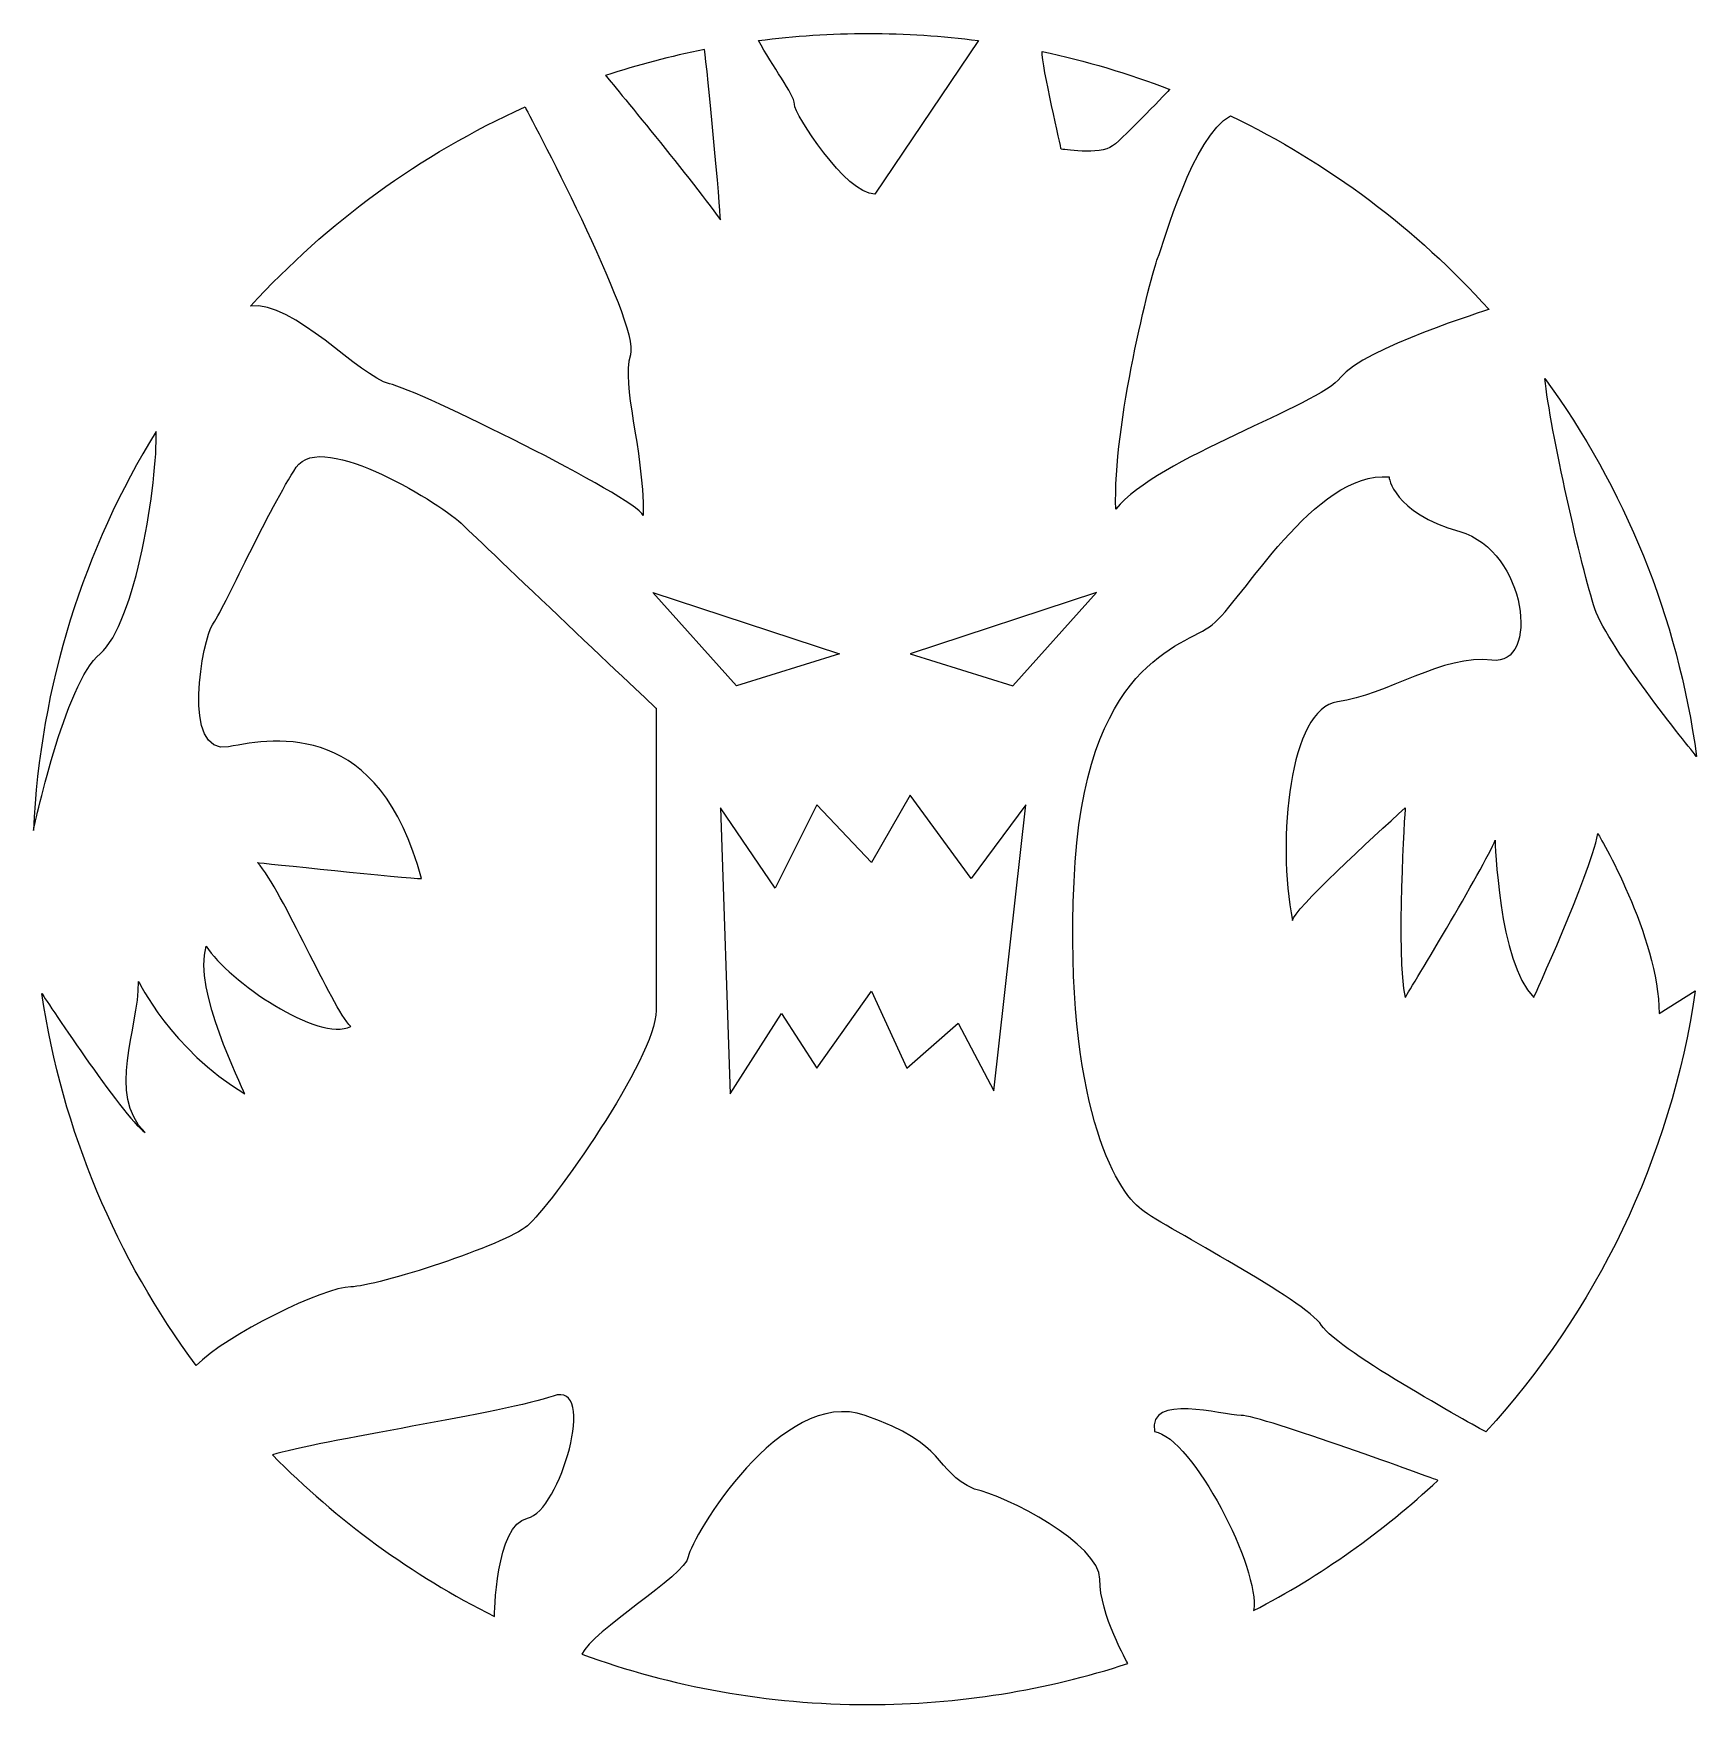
# Model space of a CAD drawing. Header units: centimetres. Extents: x -9.6 to 9.6, y -9.7 to 9.7.
import ezdxf

# ---------------------------------------------------------------- set-up
doc = ezdxf.new("R2010")
doc.units = ezdxf.units.CM
doc.header["$MEASUREMENT"] = 0
doc.layers.add('Camada 1', color=7, linetype='Continuous')

msp = doc.modelspace()

# ---------------------------------------------------------------- linework, layer by layer
at = {"layer": 'Camada 1'}
for points, knots in [([(1.3119, 9.58486), (0.89513, 9.63971), (0.46999, 9.66802), (0.03827, 9.66802), (0.03827, 9.66802), (-0.39213, 9.66802), (-0.81594, 9.63989), (-1.23147, 9.58539), (-1.23147, 9.58539), (-1.07727, 9.29617), (-0.81697, 8.9615), (-0.81697, 8.84995), (-0.81697, 8.84995), (-0.81697, 8.7384), (-0.22203, 7.80879), (0.11264, 7.80879), (0.11264, 7.80879), (0.11264, 7.80879), (1.3119, 9.58486), (1.3119, 9.58486)], [0, 0, 0, 0, 0.16666667, 0.16666667, 0.16666667, 0.16666667, 0.33333333, 0.33333333, 0.33333333, 0.33333333, 0.5, 0.5, 0.5, 0.5, 0.66666667, 0.66666667, 0.66666667, 0.66666667, 1, 1, 1, 1]), ([(-3.00031, 9.18087), (-2.62905, 9.30369), (-2.24781, 9.4046), (-1.85813, 9.4821), (-1.85813, 9.4821), (-1.82093, 9.25898), (-1.67221, 7.62285), (-1.67221, 7.5113), (-1.67221, 7.5113), (-2.04405, 8.03189), (-3.00031, 9.18087), (-3.00031, 9.18087)], [0, 0, 0, 0, 0.25, 0.25, 0.25, 0.25, 0.5, 0.5, 0.5, 0.5, 1, 1, 1, 1]), ([(3.52532, 9.02006), (3.05018, 9.20387), (2.55684, 9.35121), (2.04884, 9.45866), (2.04884, 9.45866), (2.04625, 9.29618), (2.26937, 8.32937), (2.26937, 8.32937), (2.26937, 8.32937), (2.26937, 8.32937), (2.71556, 8.255), (2.86431, 8.36657), (2.86431, 8.36657), (3.01304, 8.47811), (3.52532, 9.02006), (3.52532, 9.02006)], [0, 0, 0, 0, 0.2, 0.2, 0.2, 0.2, 0.4, 0.4, 0.4, 0.4, 0.6, 0.6, 0.6, 0.6, 1, 1, 1, 1]), ([(-3.93286, 8.81738), (-5.14436, 8.27091), (-6.22301, 7.48208), (-7.10707, 6.51267), (-7.10707, 6.51267), (-6.61778, 6.58167), (-5.83691, 5.68923), (-5.50224, 5.61489), (-5.50224, 5.61489), (-5.16759, 5.54052), (-2.6762, 4.31343), (-2.56465, 4.09031), (-2.56465, 4.09031), (-2.56465, 4.90838), (-2.82495, 5.57769), (-2.7134, 5.94954), (-2.7134, 5.94954), (-2.60185, 6.32139), (-3.93286, 8.81738), (-3.93286, 8.81738)], [0, 0, 0, 0, 0.16666667, 0.16666667, 0.16666667, 0.16666667, 0.33333333, 0.33333333, 0.33333333, 0.33333333, 0.5, 0.5, 0.5, 0.5, 0.66666667, 0.66666667, 0.66666667, 0.66666667, 1, 1, 1, 1]), ([(7.21888, 6.47386), (6.38134, 7.4022), (5.36635, 8.16733), (4.22734, 8.71575), (4.22734, 8.71575), (3.79393, 8.4781), (3.45928, 7.25099), (3.38491, 7.06507), (3.38491, 7.06507), (3.31051, 6.87915), (2.86432, 5.13147), (2.90149, 4.16465), (2.90149, 4.16465), (3.38491, 4.75959), (5.24411, 5.35456), (5.50441, 5.68923), (5.50441, 5.68923), (5.7647, 6.02394), (7.21888, 6.47386), (7.21888, 6.47386)], [0, 0, 0, 0, 0.16666667, 0.16666667, 0.16666667, 0.16666667, 0.33333333, 0.33333333, 0.33333333, 0.33333333, 0.5, 0.5, 0.5, 0.5, 0.66666667, 0.66666667, 0.66666667, 0.66666667, 1, 1, 1, 1]), ([(9.61971, 1.29988), (9.40198, 2.92019), (8.78283, 4.41331), (7.86565, 5.67593), (7.86565, 5.67593), (7.92142, 5.09432), (8.29327, 3.45819), (8.44202, 3.01197), (8.44202, 3.01197), (8.59074, 2.56576), (9.61971, 1.29988), (9.61971, 1.29988)], [0, 0, 0, 0, 0.25, 0.25, 0.25, 0.25, 0.5, 0.5, 0.5, 0.5, 1, 1, 1, 1]), ([(-9.61971, 0.44438), (-9.54335, 2.13242), (-9.03411, 3.70765), (-8.20038, 5.06178), (-8.20038, 5.06178), (-8.17953, 4.49938), (-8.43983, 2.82605), (-8.84885, 2.49141), (-8.84885, 2.49141), (-9.25787, 2.15677), (-9.61971, 0.44438), (-9.61971, 0.44438)], [0, 0, 0, 0, 0.25, 0.25, 0.25, 0.25, 0.5, 0.5, 0.5, 0.5, 1, 1, 1, 1]), ([(-9.52321, -1.44014), (-9.28479, -3.03653), (-8.65604, -4.50544), (-7.73722, -5.74663), (-7.73722, -5.74663), (-7.39866, -5.39177), (-6.24592, -4.834), (-5.94845, -4.834), (-5.94845, -4.834), (-5.65098, -4.834), (-4.1636, -4.35061), (-3.9033, -4.12751), (-3.9033, -4.12751), (-3.643, -3.90439), (-2.41592, -2.19391), (-2.41592, -1.63614), (-2.41592, -1.63614), (-2.41592, -1.07837), (-2.41592, 1.85922), (-2.41592, 1.85922), (-2.41592, 1.85922), (-2.41592, 1.85922), (-4.4239, 3.75562), (-4.64699, 3.97874), (-4.64699, 3.97874), (-4.87011, 4.20184), (-6.28312, 5.09428), (-6.58059, 4.64806), (-6.58059, 4.64806), (-6.87806, 4.20184), (-7.43583, 2.97476), (-7.5474, 2.82601), (-7.5474, 2.82601), (-7.65895, 2.67726), (-7.91925, 1.30143), (-7.36148, 1.413), (-7.36148, 1.413), (-6.80371, 1.52457), (-5.6138, 1.71047), (-5.13038, -0.11156), (-5.13038, -0.11156), (-5.27913, -0.11156), (-7.02681, 0.07436), (-7.02681, 0.07436), (-7.02681, 0.07436), (-6.72934, -0.26031), (-6.17157, -1.59897), (-5.94845, -1.82207), (-5.94845, -1.82207), (-6.3203, -2.00797), (-7.36148, -1.30148), (-7.62175, -0.89243), (-7.62175, -0.89243), (-7.7705, -1.41302), (-7.21273, -2.49139), (-7.17553, -2.60291), (-7.17553, -2.60291), (-8.03078, -2.08234), (-8.40262, -1.30147), (-8.40262, -1.30147), (-8.40262, -1.30147), (-8.40262, -1.85924), (-8.77447, -2.6029), (-8.32825, -3.04915), (-8.32825, -3.04915), (-8.58855, -2.8632), (-9.52321, -1.44014), (-9.52321, -1.44014)], [0, 0, 0, 0, 0.05555556, 0.05555556, 0.05555556, 0.05555556, 0.11111111, 0.11111111, 0.11111111, 0.11111111, 0.16666667, 0.16666667, 0.16666667, 0.16666667, 0.22222222, 0.22222222, 0.22222222, 0.22222222, 0.27777778, 0.27777778, 0.27777778, 0.27777778, 0.33333333, 0.33333333, 0.33333333, 0.33333333, 0.38888889, 0.38888889, 0.38888889, 0.38888889, 0.44444444, 0.44444444, 0.44444444, 0.44444444, 0.5, 0.5, 0.5, 0.5, 0.55555556, 0.55555556, 0.55555556, 0.55555556, 0.61111111, 0.61111111, 0.61111111, 0.61111111, 0.66666667, 0.66666667, 0.66666667, 0.66666667, 0.72222222, 0.72222222, 0.72222222, 0.72222222, 0.77777778, 0.77777778, 0.77777778, 0.77777778, 0.83333333, 0.83333333, 0.83333333, 0.83333333, 0.88888889, 0.88888889, 0.88888889, 0.88888889, 1, 1, 1, 1]), ([(7.18358, -6.51271), (8.4517, -5.12222), (9.31946, -3.36023), (9.60436, -1.409), (9.60436, -1.409), (9.60436, -1.409), (9.18571, -1.67329), (9.18571, -1.67329), (9.18571, -1.67329), (9.18571, -0.78088), (8.47919, 0.40906), (8.47919, 0.40906), (8.47919, 0.40906), (8.36764, -0.11151), (7.7355, -1.48734), (7.7355, -1.48734), (7.7355, -1.48734), (7.32648, -1.07832), (7.28931, 0.33469), (7.28931, 0.33469), (7.28931, 0.33469), (7.17774, 0.03722), (6.24812, -1.48734), (6.24812, -1.48734), (6.24812, -1.48734), (6.13657, -1.00395), (6.24812, 0.70653), (6.24812, 0.70653), (6.24812, 0.70653), (5.87627, 0.37188), (4.94666, -0.48338), (4.94666, -0.59493), (4.94666, -0.59493), (4.76076, 0.33468), (4.90949, 1.85927), (5.46725, 1.93361), (5.46725, 1.93361), (6.02502, 2.00798), (6.69436, 2.49138), (7.25213, 2.41703), (7.25213, 2.41703), (7.8099, 2.34266), (7.66115, 3.68132), (6.88026, 3.90441), (6.88026, 3.90441), (6.09937, 4.12753), (6.06219, 4.53655), (6.06219, 4.53655), (6.06219, 4.53655), (5.20695, 4.61092), (4.35171, 3.08634), (4.01704, 2.82605), (4.01704, 2.82605), (3.68239, 2.56578), (2.52966, 2.41703), (2.41808, -0.14874), (2.41808, -0.14874), (2.30653, -2.71448), (2.9015, -3.71845), (3.19897, -3.94157), (3.19897, -3.94157), (3.49644, -4.16469), (5.0954, -4.98276), (5.28132, -5.28023), (5.28132, -5.28023), (5.46723, -5.57769), (7.18358, -6.51271), (7.18358, -6.51271)], [0, 0, 0, 0, 0.05555556, 0.05555556, 0.05555556, 0.05555556, 0.11111111, 0.11111111, 0.11111111, 0.11111111, 0.16666667, 0.16666667, 0.16666667, 0.16666667, 0.22222222, 0.22222222, 0.22222222, 0.22222222, 0.27777778, 0.27777778, 0.27777778, 0.27777778, 0.33333333, 0.33333333, 0.33333333, 0.33333333, 0.38888889, 0.38888889, 0.38888889, 0.38888889, 0.44444444, 0.44444444, 0.44444444, 0.44444444, 0.5, 0.5, 0.5, 0.5, 0.55555556, 0.55555556, 0.55555556, 0.55555556, 0.61111111, 0.61111111, 0.61111111, 0.61111111, 0.66666667, 0.66666667, 0.66666667, 0.66666667, 0.72222222, 0.72222222, 0.72222222, 0.72222222, 0.77777778, 0.77777778, 0.77777778, 0.77777778, 0.83333333, 0.83333333, 0.83333333, 0.83333333, 0.88888889, 0.88888889, 0.88888889, 0.88888889, 1, 1, 1, 1]), ([(-0.29637, 2.49138), (-0.29637, 2.49138), (-2.4531, 3.19787), (-2.4531, 3.19787), (-2.4531, 3.19787), (-2.4531, 3.19787), (-1.48628, 2.11954), (-1.48628, 2.11954), (-1.48628, 2.11954), (-1.48628, 2.11954), (-0.29637, 2.49138), (-0.29637, 2.49138)], [0, 0, 0, 0, 0.25, 0.25, 0.25, 0.25, 0.5, 0.5, 0.5, 0.5, 1, 1, 1, 1]), ([(0.52167, 2.49138), (0.52167, 2.49138), (2.67839, 3.19787), (2.67839, 3.19787), (2.67839, 3.19787), (2.67839, 3.19787), (1.7116, 2.11954), (1.7116, 2.11954), (1.7116, 2.11954), (1.7116, 2.11954), (0.52167, 2.49138), (0.52167, 2.49138)], [0, 0, 0, 0, 0.25, 0.25, 0.25, 0.25, 0.5, 0.5, 0.5, 0.5, 1, 1, 1, 1]), ([(-1.56066, -2.60291), (-1.56066, -2.60291), (-1.67221, 0.7065), (-1.67221, 0.7065), (-1.67221, 0.7065), (-1.67221, 0.7065), (-1.04006, -0.22311), (-1.04006, -0.22311), (-1.04006, -0.22311), (-1.04006, -0.22311), (-0.55667, 0.7437), (-0.55667, 0.7437), (-0.55667, 0.7437), (-0.55667, 0.7437), (0.07547, 0.07439), (0.07547, 0.07439), (0.07547, 0.07439), (0.07547, 0.07439), (0.52167, 0.85525), (0.52167, 0.85525), (0.52167, 0.85525), (0.52167, 0.85525), (1.22821, -0.11154), (1.22821, -0.11154), (1.22821, -0.11154), (1.22821, -0.11154), (1.86033, 0.7437), (1.86033, 0.7437), (1.86033, 0.7437), (1.86033, 0.7437), (1.48848, -2.56573), (1.48848, -2.56573), (1.48848, -2.56573), (1.48848, -2.56573), (1.07943, -1.78484), (1.07943, -1.78484), (1.07943, -1.78484), (1.07943, -1.78484), (0.48449, -2.30543), (0.48449, -2.30543), (0.48449, -2.30543), (0.48449, -2.30543), (0.07547, -1.41302), (0.07547, -1.41302), (0.07547, -1.41302), (0.07547, -1.41302), (-0.55667, -2.30543), (-0.55667, -2.30543), (-0.55667, -2.30543), (-0.55667, -2.30543), (-0.96569, -1.67329), (-0.96569, -1.67329), (-0.96569, -1.67329), (-0.96569, -1.67329), (-1.56066, -2.60291), (-1.56066, -2.60291)], [0, 0, 0, 0, 0.06666667, 0.06666667, 0.06666667, 0.06666667, 0.13333333, 0.13333333, 0.13333333, 0.13333333, 0.2, 0.2, 0.2, 0.2, 0.26666667, 0.26666667, 0.26666667, 0.26666667, 0.33333333, 0.33333333, 0.33333333, 0.33333333, 0.4, 0.4, 0.4, 0.4, 0.46666667, 0.46666667, 0.46666667, 0.46666667, 0.53333333, 0.53333333, 0.53333333, 0.53333333, 0.6, 0.6, 0.6, 0.6, 0.66666667, 0.66666667, 0.66666667, 0.66666667, 0.73333333, 0.73333333, 0.73333333, 0.73333333, 0.8, 0.8, 0.8, 0.8, 0.86666667, 0.86666667, 0.86666667, 0.86666667, 1, 1, 1, 1]), ([(-4.2865, -8.64914), (-5.24376, -8.16956), (-6.11033, -7.53575), (-6.85359, -6.78028), (-6.85359, -6.78028), (-6.35747, -6.61886), (-4.12637, -6.28421), (-3.6058, -6.09829), (-3.6058, -6.09829), (-3.08523, -5.91237), (-3.53143, -7.43695), (-3.9033, -7.5113), (-3.9033, -7.5113), (-4.27512, -7.58564), (-4.2865, -8.64914), (-4.2865, -8.64914)], [0, 0, 0, 0, 0.2, 0.2, 0.2, 0.2, 0.4, 0.4, 0.4, 0.4, 0.6, 0.6, 0.6, 0.6, 1, 1, 1, 1]), ([(3.04071, -9.19275), (2.09559, -9.50123), (1.08642, -9.66802), (0.03827, -9.66802), (0.03827, -9.66802), (-1.12576, -9.66802), (-2.24175, -9.46231), (-3.27535, -9.08525), (-3.27535, -9.08525), (-3.15962, -8.81278), (-2.08126, -8.18067), (-2.04408, -7.95754), (-2.04408, -7.95754), (-2.0069, -7.73441), (-0.96572, -5.98676), (0.00107, -6.32141), (0.00107, -6.32141), (0.96786, -6.65606), (0.78193, -6.95355), (1.26536, -7.17665), (1.26536, -7.17665), (1.63721, -7.25102), (2.71557, -7.80879), (2.71557, -8.21784), (2.71557, -8.21784), (2.71556, -8.62683), (3.04071, -9.19275), (3.04071, -9.19275)], [0, 0, 0, 0, 0.125, 0.125, 0.125, 0.125, 0.25, 0.25, 0.25, 0.25, 0.375, 0.375, 0.375, 0.375, 0.5, 0.5, 0.5, 0.5, 0.625, 0.625, 0.625, 0.625, 0.75, 0.75, 0.75, 0.75, 1, 1, 1, 1]), ([(6.62817, -7.07415), (5.99156, -7.66748), (5.27477, -8.1759), (4.49581, -8.58138), (4.49581, -8.58138), (4.57479, -8.10624), (3.79392, -6.58169), (3.34768, -6.50731), (3.34768, -6.50731), (3.27331, -6.06109), (4.12857, -6.32139), (4.35167, -6.32139), (4.35167, -6.32139), (4.57477, -6.32139), (6.62817, -7.07415), (6.62817, -7.07415)], [0, 0, 0, 0, 0.2, 0.2, 0.2, 0.2, 0.4, 0.4, 0.4, 0.4, 0.6, 0.6, 0.6, 0.6, 1, 1, 1, 1])]:
    msp.add_open_spline(points, degree=3, knots=knots, dxfattribs=at)

doc.saveas('drawing.dxf')
